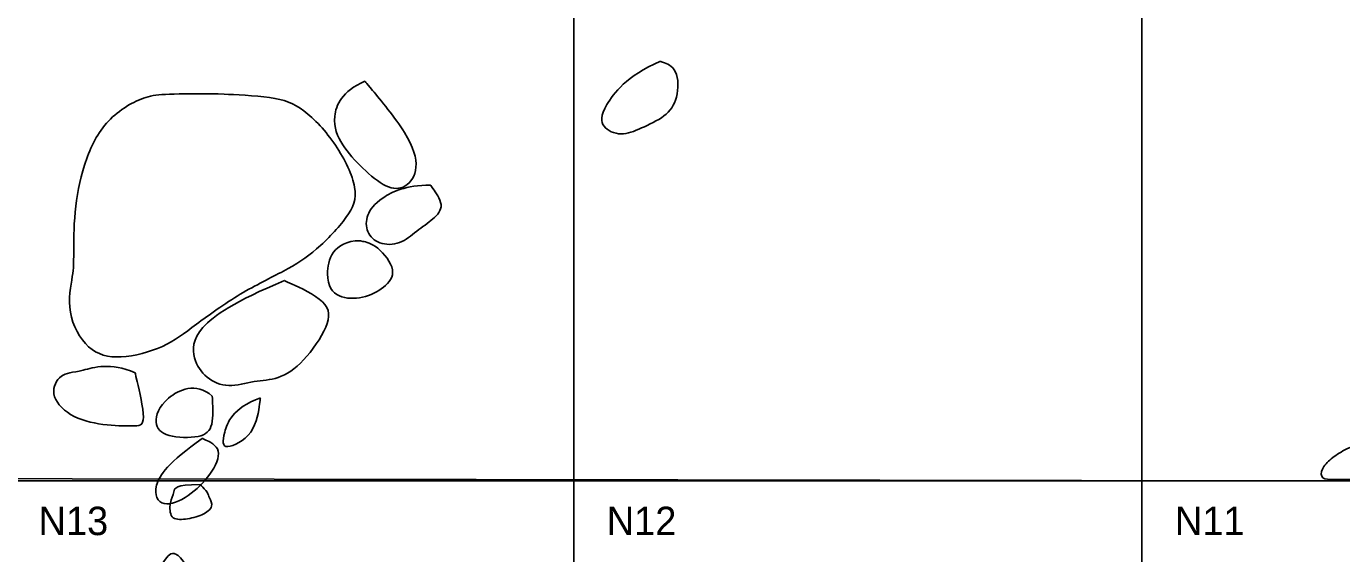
# Model space of a CAD drawing. Extents: x -0.1 to 21.1, y -1.4 to 23.5.
# Drawn here: x 14.037 to 16.352, y 15.872 to 16.799 of the extents above; entities that cross this region are included whole.
import ezdxf

# ---------------------------------------------------------------- set-up
doc = ezdxf.new("R2010")
doc.units = 0
for name, color, linetype in [('Cobbles n Brick', 7, 'Continuous'), ('House 20 Boundary', 7, 'Continuous'), ('Limestone Cobbles', 7, 'Continuous'), ('Quadrat Boundary', 7, 'Continuous'), ('Quadrat IDs', 7, 'Continuous'), ('Quadrat Outlines', 7, 'Continuous')]:
    doc.layers.add(name, color=color, linetype=linetype)

msp = doc.modelspace()

# ---------------------------------------------------------------- linework, layer by layer
at = {"layer": 'Cobbles n Brick'}
for points in [[(15.1525, 16.7378), (15.0926, 16.7115), (15.0473, 16.6517), (15.0473, 16.621), (15.0838, 16.6049), (15.1174, 16.6195), (15.1627, 16.64), (15.1846, 16.6707), (15.1846, 16.7262), (15.1525, 16.7378), (15.1525, 16.7378), (15.1525, 16.7378)], [(14.6326, 16.7025), (14.5917, 16.6849), (14.5713, 16.6367), (14.5903, 16.59), (14.6282, 16.5491), (14.6706, 16.5126), (14.7056, 16.5126), (14.729, 16.5477), (14.7129, 16.6061), (14.6326, 16.7025), (14.6326, 16.7025), (14.6326, 16.7025)], [(14.3668, 16.6806), (14.2836, 16.6806), (14.2456, 16.6806), (14.1711, 16.6338), (14.1361, 16.5564), (14.12, 16.4717), (14.12, 16.3914), (14.12, 16.3666), (14.1054, 16.2965), (14.1434, 16.2264), (14.1989, 16.2118), (14.2821, 16.2337), (14.3303, 16.2716), (14.4135, 16.3315), (14.4939, 16.3695), (14.5464, 16.4031), (14.6063, 16.4659), (14.6239, 16.5097), (14.5844, 16.5929), (14.5231, 16.6586), (14.4749, 16.6762), (14.3668, 16.6806), (14.3668, 16.6806), (14.3668, 16.6806)], [(14.748, 16.5199), (14.7042, 16.5199), (14.656, 16.4965), (14.6341, 16.4673), (14.6341, 16.4367), (14.656, 16.4148), (14.6954, 16.4148), (14.7232, 16.4396), (14.7538, 16.46), (14.7743, 16.4834), (14.748, 16.5199), (14.748, 16.5199), (14.748, 16.5199)], [(14.6239, 16.4221), (14.5757, 16.4221), (14.5581, 16.352), (14.5844, 16.3198), (14.6297, 16.3198), (14.6677, 16.3388), (14.691, 16.368), (14.6541, 16.4156), (14.6239, 16.4221), (14.6239, 16.4221), (14.6239, 16.4221)], [(14.4909, 16.352), (14.4033, 16.3154), (14.3288, 16.2658), (14.3288, 16.2132), (14.3522, 16.1796), (14.3916, 16.1621), (14.4384, 16.1767), (14.4793, 16.1767), (14.5245, 16.2059), (14.5713, 16.2746), (14.5713, 16.3154), (14.4909, 16.352), (14.4909, 16.352), (14.4909, 16.352)], [(14.2281, 16.1898), (14.1843, 16.2088), (14.1273, 16.1898), (14.0966, 16.1898), (14.0762, 16.1533), (14.1098, 16.1124), (14.1726, 16.0964), (14.2281, 16.0964), (14.25, 16.0964), (14.2281, 16.1898), (14.2281, 16.1898), (14.2281, 16.1898)], [(14.3639, 16.149), (14.3347, 16.1738), (14.2748, 16.146), (14.2587, 16.0993), (14.2806, 16.0759), (14.3464, 16.0745), (14.3668, 16.0935), (14.3639, 16.149), (14.3639, 16.149), (14.3639, 16.149)], [(14.4486, 16.146), (14.3989, 16.127), (14.3814, 16.0774), (14.3814, 16.0511), (14.4398, 16.0789), (14.4486, 16.146), (14.4486, 16.146), (14.4486, 16.146)], [(14.3464, 16.0745), (14.2865, 16.0321), (14.2544, 15.9868), (14.2748, 15.9503), (14.323, 15.9708), (14.3624, 16.0102), (14.3843, 16.0569), (14.3464, 16.0745), (14.3464, 16.0745), (14.3464, 16.0745)], [(16.4083, 15.998), (16.4083, 16.0414), (16.3881, 16.0687), (16.356, 16.0544), (16.3322, 16.039), (16.3149, 16.0206), (16.3149, 16.0021), (16.3369, 16.0021), (16.3827, 16.0021), (16.4012, 16.0021), (16.4083, 15.998), (16.4083, 15.998), (16.4083, 15.998)]]:
    msp.add_open_spline(points, degree=3, dxfattribs=at)
at = {"layer": 'House 20 Boundary'}
msp.add_lwpolyline([(20.1575, 15.9932), (7.7219, 16.0137), (7.7219, 10), (20.1575, 10), (20.1575, 15.9932)], dxfattribs=at)
at = {"layer": 'Limestone Cobbles'}
for points in [[(14.3424, 15.9932), (14.2976, 15.9932), (14.2976, 15.9799), (14.2888, 15.963), (14.2888, 15.9314), (14.316, 15.9314), (14.3476, 15.9388), (14.3681, 15.955), (14.3571, 15.9711), (14.3571, 15.9785), (14.3424, 15.9932), (14.3424, 15.9932), (14.3424, 15.9932)], [(14.3391, 15.808), (14.3171, 15.8587), (14.2928, 15.8815), (14.2796, 15.8573), (14.245, 15.8124), (14.2524, 15.7691), (14.2715, 15.7243), (14.2891, 15.7426), (14.3082, 15.7691), (14.3391, 15.808), (14.3391, 15.808), (14.3391, 15.808)]]:
    msp.add_open_spline(points, degree=3, dxfattribs=at)
at = {"layer": 'Quadrat Boundary'}
for points in [[(15, 16), (15, 23), (15, 23)], [(16, 16), (16, 23), (16, 23)]]:
    msp.add_lwpolyline(points, dxfattribs=at)
at = {"layer": 'Quadrat Outlines'}
for p, q in [((19, 16), (12, 16)), ((15, 16), (15, 0)), ((16, 16), (16, 0))]:
    msp.add_line(p, q, dxfattribs=at)

# ---------------------------------------------------------------- texts
at = {"layer": 'Quadrat IDs'}
for s, p in [('N13', (14.0581, 15.9043)), ('N12', (15.0581, 15.9043)), ('N11', (16.0581, 15.9043))]:
    msp.add_text(s, height=0.05, dxfattribs=at).set_placement(p)

doc.saveas('drawing.dxf')
